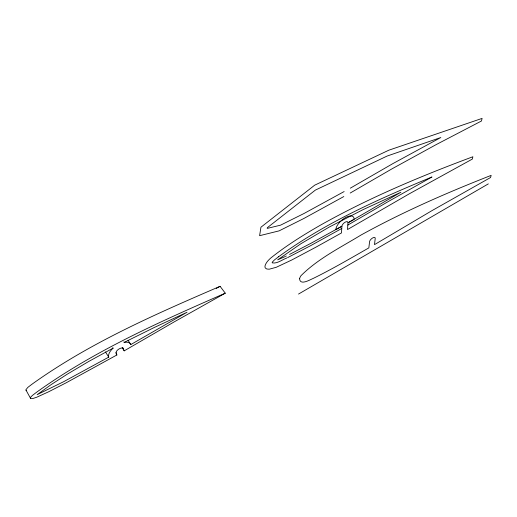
<?xml version="1.0" encoding="UTF-8"?>
<svg xmlns="http://www.w3.org/2000/svg" width="517" height="517" viewBox="0 0 517 517"><rect width="100%" height="100%" fill="white"/><g stroke="black" fill="none" stroke-linecap="round" stroke-linejoin="round"><path stroke-width="0.78" d="M341.905 226.213L335.779 229.658A11.355 5.28 -41.9 0 1 345.401 217.631A11.355 5.28 -41.9 0 1 354.067 219.382L348.006 222.788A3.787 1.758 -41.9 0 0 345.11 222.22A3.787 1.758 -41.9 0 0 341.905 226.213L341.472 232.954L316.016 247.12L291.717 260.019L276.272 267.283L269.189 269.208L266.785 269.002L265.395 268.065A8.414 4.071 -39.1 0 1 265.124 265.557C266.048 262.584 268.31 260.271 270.546 258.203C286.108 245.724 303.091 235.145 320.359 225.205C368.989 197.811 420.638 176.213 472.874 156.754L472.312 159.1L409.283 193.823L347.508 229.542L348.006 222.788L400.869 192.253L362.986 209.669L329.264 227.047L300.875 243.753L277.661 259.844L284.124 257.039M278.585 256.762C325.361 222.659 378.748 199.032 431.973 176.976L389.469 200.861L347.838 225.057M122.206 347.734L124.222 350.843L174.158 321.904L225.276 293.178L220.087 286.315C155.494 314.2 90.184 342.648 32.668 383.724A124.151 55.319 -31.4 0 0 27.866 387.375L25.85 389.812L30.535 398.336L33.166 398.413L36.571 397.295L48.475 391.86L65.989 382.897L116.874 354.979L115.931 352.594M124.183 342.383A12.763 6.249 -32.7 0 1 130.833 344.555L187.025 312.255L154.428 327.41L124.183 342.383L123.873 341.911M350.196 193.048L392.254 168.691L436.199 144.592L481.469 120.997L482.096 118.399L388.829 150.195L314.691 185.176L260.943 227.215L259.605 235.687L279.115 230.866L303.699 218.568L343.824 196.544M298.516 294.063L488.326 183.878M350.306 188.182L392.791 163.656L440.82 137.522L387.168 156.031L315.351 190.107L267.321 227.7L267.205 228.411L280.537 225.173L303.951 213.527L344.154 191.548M341.763 228.475L310.646 245.659L287.659 257.602M340.709 226.879L311.24 243.132L289.572 254.416M113.081 348.148A12.763 6.249 -32.7 0 0 108.744 357.131L63.501 381.779L37.159 394.645L51.125 384.629L67.132 374.256L88.834 361.396L113.081 348.148L112.777 347.676M216.242 288.428L220.087 286.315M286.935 257.957C282.204 259.586 277.202 263.922 272.226 262.869A1.881 0.911 -39.2 0 1 272.381 262.067L274.327 260.032A109.546 47.661 -39.2 0 1 278.585 256.762M286.282 256.018L285.714 256.29M285.145 256.555L284.634 256.8M225.276 293.178C160.47 321.516 94.979 350.416 37.218 391.783A124.817 54.66 -31.6 0 0 32.39 395.46L30.587 397.269L30.535 398.336M26.031 390.251L26.58 390.49M128.08 340.36L130.833 344.555M122.82 347.702L124.222 350.843M116.073 353.725L116.874 354.979M105.442 351.915L108.744 357.131M116.176 352.975A4.252 2.081 -32.7 0 1 119.169 348.878A4.252 2.081 -32.7 0 1 123.55 348.833M299.589 278.779C300.022 285.882 309.993 279.723 313.38 278.34C332.315 269.034 350.539 258.345 368.847 247.882L369.571 241.685A3.548 1.545 -42 0 1 372.634 237.975A3.548 1.545 -42 0 1 375.219 238.434L374.489 244.638L432.012 210.606L490.562 177.518L491.15 175.373C446.688 192.815 402.782 211.964 360.944 235.08C340.451 247.553 318.045 258.623 300.972 275.716A9.151 4.142 -39.8 0 0 299.589 278.779"/></g></svg>
